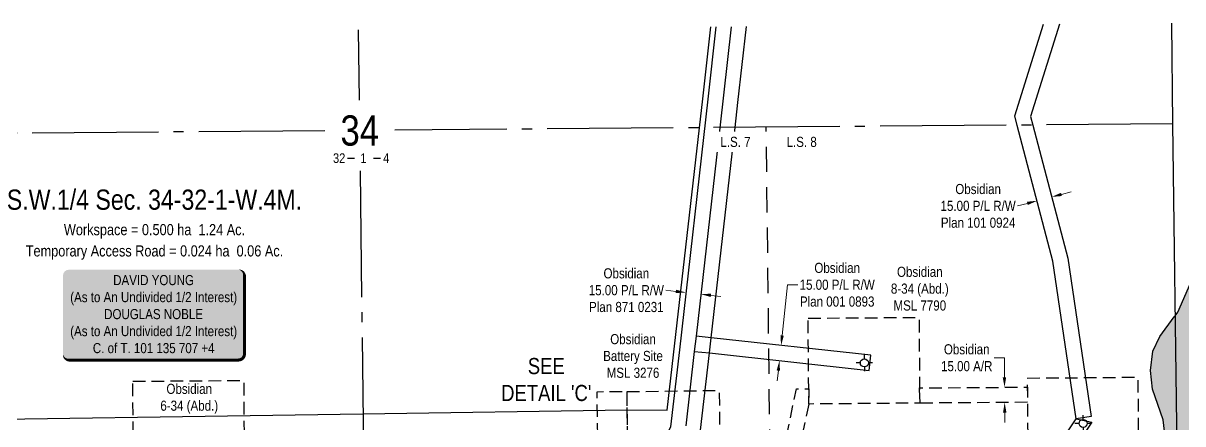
# Model space of a CAD drawing. Extents: x 563634 to 568935, y 5734155 to 5737886.
# Drawn here: x 564229 to 565378, y 5737489 to 5737886 of the extents above; entities that cross this region are included whole.
import ezdxf
from ezdxf.enums import TextEntityAlignment as Align

# ---------------------------------------------------------------- set-up
doc = ezdxf.new("R2010")
doc.units = 0
doc.header["$LTSCALE"] = 5
doc.header["$PDMODE"] = 34
doc.header["$PDSIZE"] = 0.03
for name, pattern in [('foc-ACCESSROAD', [3.75, 2.5, -1.25]), ('foc-LSD', [8, 5, -3]), ('foc-QUARTERLINE', [33, 25, -3, 2, -3])]:
    doc.linetypes.add(name, pattern=pattern)
doc.layers.get('Defpoints').update_dxf_attribs({"color": 9})
for name, color, linetype in [('10', 1, 'Continuous'), ('9', 3, 'Continuous'), ('AS-OWNER', 7, 'Continuous'), ('C-AR', 13, 'foc-ACCESSROAD'), ('C-RW', 13, 'Continuous'), ('C-SYMBOL', 7, 'Continuous'), ('C-WS', 13, 'foc-ACCESSROAD'), ('C-WS-S', 13, 'Continuous'), ('DETAIL-T', 7, 'Continuous'), ('L-AREAREQUIRED', 7, 'Continuous'), ('L-QSEC', 8, 'foc-QUARTERLINE'), ('L-SEC', 7, 'Continuous'), ('L-SECLBL', 7, 'Continuous'), ('L-SECTION-LSD', 7, 'foc-LSD'), ('T-WATER', 160, 'Continuous'), ('T-WATER-H', 133, 'Continuous')]:
    doc.layers.add(name, color=color, linetype=linetype)
for name, color, linetype, lineweight in [('C-AR-T', 13, 'Continuous', 9), ('C-RW-T', 13, 'Continuous', 9), ('C-WS-T', 13, 'Continuous', 9)]:
    doc.layers.add(name, color=color, linetype=linetype, lineweight=lineweight)
doc.styles.add('100L', font='ARIALN.TTF', dxfattribs={"height": 11})
doc.styles.add('175L', font='ARIALN.TTF', dxfattribs={"height": 20})
doc.styles.add('80', font='ARIALN.TTF', dxfattribs={"height": 10})
doc.styles.add('80CG', font='ARIALN.TTF', dxfattribs={"height": 10})
doc.styles.add('80L', font='ARIALN.TTF', dxfattribs={"height": 10})
doc.styles.add('SIMPLEX', font='ARIALN.TTF')
doc.dimstyles.new('Compass 5 000', dxfattribs={"dimscale": 5, "dimtxt": 9, "dimasz": 2, "dimexe": 0.2, "dimexo": 0.0625, "dimgap": 0.5, "dimtad": 0, "dimtih": 1, "dimtoh": 1, "dimzin": 0, "dimdsep": 46, "dimtxsty": '80CG', "dimcen": 0.1, "dimse1": 1, "dimse2": 1, "dimclrd": 256, "dimclrt": 256, "dimaunit": 1, "dimadec": 4, "dimazin": 0, "dimtfac": 0.06, "dimtofl": 0, "dimtmove": 0, "dimatfit": 1, "dimfxl": 0.2, "dimtolj": 1, "dimtzin": 0, "dimlwd": -1, "dimarcsym": 0})

# ---------------------------------------------------------------- blocks, each defined once
blk = doc.blocks.new('L-SECLBL')
at = {"layer": '9', "color": 7}
for p, q in [((-5.1, -27.8), (-12.3, -27.8)), ((20.7, -27.8), (13.5, -27.8))]:
    blk.add_line(p, q, dxfattribs=at)
at = {"layer": '10', "color": 2, "style": 'SIMPLEX'}
blk.add_attdef('SEC', text='', height=30, dxfattribs=at).set_placement((0, 0), align=Align.MIDDLE)
at = {"layer": '10', "color": 5, "style": '80L'}
blk.add_attdef('TWP', text='', height=9.5, dxfattribs=at).set_placement((-14.4, -27.4), align=Align.MIDDLE_RIGHT)
blk.add_attdef('RGE', text='', height=9.5, dxfattribs=at).set_placement((3.6, -27.4), align=Align.MIDDLE_CENTER)
blk.add_attdef('MER', text='', height=9.5, dxfattribs=at).set_placement((23.2, -27.4), align=Align.MIDDLE_LEFT)
blk = doc.blocks.new('GABD')
for p, q in [((-0.81, 0), (-1.62, 0)), ((0, 0.81), (0, 1.62)), ((1.62, 0), (0.81, 0)), ((0, -0.81), (0, -1.62))]:
    blk.add_line(p, q)
blk.add_circle((0, 0), 0.8)
blk = doc.blocks.new('*D379')
at = {"layer": 'C-RW-T', "transparency": 16777216}
for p, q in [((565258.1, 5737716.6), (565267.8, 5737719.1)), ((565224.3, 5737707.7), (565214.6, 5737705.2))]:
    blk.add_line(p, q, dxfattribs=at)
for points in [[(565223.9, 5737709.3), (565224.7, 5737706.1), (565234, 5737710.3)], [(565257.7, 5737718.2), (565258.5, 5737715), (565248.4, 5737714.1)]]:
    blk.add_solid(points, dxfattribs=at)
at = {"layer": 'Defpoints', "color": 0, "transparency": 16777216}
for p in [(565234, 5737710.3), (565234.2, 5737709.1), (565248.7, 5737712.9)]:
    blk.add_point(p, dxfattribs=at)
at = {"layer": 'C-RW-T', "transparency": 16777216, "insert": (565175.5, 5737705.2), "char_height": 10, "attachment_point": 5, "style": '80CG'}
blk.add_mtext('\\A1;Obsidian\\P15.00 P/L R/W\\PPlan 101 0924', dxfattribs=at)
blk = doc.blocks.new('*D383')
at = {"layer": 'C-RW-T', "transparency": 16777216}
for p, q in [((564875.9, 5737620.6), (564865.9, 5737621.7)), ((564910.6, 5737616.6), (564920.6, 5737615.5))]:
    blk.add_line(p, q, dxfattribs=at)
for points in [[(564876.1, 5737622.2), (564875.7, 5737618.9), (564885.8, 5737619.5)], [(564910.8, 5737618.3), (564910.5, 5737615), (564900.7, 5737617.8)]]:
    blk.add_solid(points, dxfattribs=at)
at = {"layer": 'Defpoints', "color": 0, "transparency": 16777216}
for p in [(564885.8, 5737619.5), (564885.9, 5737620.2), (564900.8, 5737618.5)]:
    blk.add_point(p, dxfattribs=at)
at = {"layer": 'C-RW-T', "transparency": 16777216, "insert": (564826.8, 5737621.7), "char_height": 10, "attachment_point": 5, "style": '80CG'}
blk.add_mtext('\\A1;Obsidian\\P15.00 P/L R/W\\PPlan 871 0231', dxfattribs=at)
blk = doc.blocks.new('*D406')
at = {"layer": 'C-AR-T', "transparency": 16777216}
for p, q in [((565201.5, 5737554.8), (565191.5, 5737554.8)), ((565201.6, 5737535.6), (565201.5, 5737554.8)), ((565201.9, 5737500.6), (565202, 5737490.6))]:
    blk.add_line(p, q, dxfattribs=at)
for points in [[(565203.3, 5737535.6), (565199.9, 5737535.5), (565201.7, 5737525.6)], [(565203.6, 5737500.6), (565200.2, 5737500.5), (565201.8, 5737510.6)]]:
    blk.add_solid(points, dxfattribs=at)
at = {"layer": 'Defpoints', "color": 0, "transparency": 16777216}
for p in [(565177.4, 5737525.4), (565201.7, 5737525.6), (565177.5, 5737510.4)]:
    blk.add_point(p, dxfattribs=at)
at = {"layer": 'C-AR-T', "transparency": 16777216, "insert": (565164.2, 5737554.8), "char_height": 10, "attachment_point": 5, "style": '80CG'}
blk.add_mtext('\\A1;Obsidian\\P15.00 A/R', dxfattribs=at)
blk = doc.blocks.new('*U377')
h = blk.add_hatch(color=59)
edge = h.paths.add_edge_path()
edge.add_line((-84, -45.5), (84, -45.5))
edge.add_arc((84, -39.5), 6, 270, 360)
edge.add_line((90, -39.5), (90, 38))
edge.add_arc((84, 38), 6, 0, 90)
edge.add_line((84, 44), (-84, 44))
edge.add_arc((-84, 38), 6, 90, 180)
edge.add_line((-90, 38), (-90, -39.5))
edge.add_arc((-84, -39.5), 6, 180, 270)
at = {"color": 1, "flags": 128}
blk.add_lwpolyline([(-84, -45.5, 3, 3, 0), (84, -45.5, 3, 3, 0.414214), (90, -39.5, 3, 3, 0), (90, 38, 3, 0, 0.414214), (84, 44, 0, 0, 0), (-84, 44, 0, 0, 0.414214), (-90, 38, 0, 0, 0), (-90, -39.5, 0, 3, 0.414214)], format="xyseb", close=True, dxfattribs=at)
blk.add_lwpolyline([(-42.6, -16.4, 0, 7.5, 0), (0, 0, 0, 0, 0)], format="xyseb", dxfattribs=at)
at = {"color": 1, "style": '80'}
blk.add_attdef('ENTER_TEXT_001', (-36, -5), '', height=10, dxfattribs=at)
blk = doc.blocks.new('*D460')
at = {"layer": 'C-RW-T', "transparency": 16777216}
for p, q in [((564981.3, 5737576.9), (564986.7, 5737627.1)), ((564986.7, 5737627.1), (564996.7, 5737627.1)), ((564977.5, 5737542.1), (564976.4, 5737532.1))]:
    blk.add_line(p, q, dxfattribs=at)
for points in [[(564979.6, 5737577.1), (564982.9, 5737576.7), (564980.2, 5737566.9)], [(564975.8, 5737542.3), (564979.1, 5737541.9), (564978.6, 5737552)]]:
    blk.add_solid(points, dxfattribs=at)
at = {"layer": 'Defpoints', "color": 0, "transparency": 16777216}
for p in [(564979.9, 5737567), (564980.2, 5737566.9), (564978.3, 5737552.1)]:
    blk.add_point(p, dxfattribs=at)
at = {"layer": 'C-RW-T', "transparency": 16777216, "insert": (565035.8, 5737627.1), "char_height": 10, "attachment_point": 5, "style": '80CG'}
blk.add_mtext('\\A1;Obsidian\\P15.00 P/L R/W\\PPlan 001 0893', dxfattribs=at)

msp = doc.modelspace()

# ---------------------------------------------------------------- hatches: boundary and pattern name
at = {"layer": 'T-WATER-H'}
h = msp.add_hatch(color=256, dxfattribs=at)
h.dxf.hatch_style = 1
h.paths.add_polyline_path([(565388.453, 5737295.373), (565374.371, 5737298.719), (565374.326, 5737298.726), (565373.529, 5737298.916), (565371.706, 5737299.349), (565359.67, 5737308.508), (565351.391, 5737320.879), (565345.331, 5737335.415), (565342.103, 5737352.228), (565341.89, 5737371.607), (565344.608, 5737390.366), (565357.323, 5737420.846), (565362.511, 5737437.373), (565363.196, 5737456.668), (565358.925, 5737493.302), (565348.234, 5737523.845), (565346.37, 5737542.247), (565348.796, 5737561.194), (565355.621, 5737575.935), (565369.911, 5737595.243), (565370.513, 5737596.057), (565370.727, 5737596.249), (565373.406, 5737599.971), (565386.453, 5737629.293), (565389.485, 5737640.065), (565390.047, 5737642.057), (565390.252, 5737642.606), (565391.162, 5737646.014), (565397.001, 5737683.107), (565402.008, 5737699.823), (565409.54, 5737713.751), (565419.027, 5737725.533), (565443.33, 5737743.735), (565457.757, 5737750.096), (565468.768, 5737749.521), (565474.089, 5737323.848), (565454.381, 5737310.562), (565441.137, 5737303.512), (565425.241, 5737298.511), (565408.198, 5737295.705), (565394.527, 5737295.476), (565394.489, 5737295.475), (565393.693, 5737295.462)])

# ---------------------------------------------------------------- linework, layer by layer
at = {"layer": 'C-AR', "flags": 128}
for points in [[(565224.423, 5737510.743), (565117.615, 5737509.892), (565117.496, 5737524.885), (565224.303, 5737525.735)], [(564961.969, 5737366.9), (564995.52, 5737523.914), (565007.549, 5737524.009), (565007.669, 5737509.017), (564978.3, 5737371.577)]]:
    msp.add_lwpolyline(points, close=True, dxfattribs=at)
at = {"layer": 'C-RW', "flags": 128}
for points in [[(563872.075, 5737874.102), (563878.39, 5737807.125), (563889.256, 5737774.298), (563920.144, 5737680.987), (564073.915, 5737492.179), (564565.719, 5737499.306), (564827.701, 5737503.102), (564867.421, 5737503.014), (564899.302, 5737782.378), (564902.522, 5737811.407), (564910.576, 5737882.461)], [(564915.624, 5737882.502), (564907.514, 5737810.898), (564879.376, 5737562.8), (564870.549, 5737486.539), (564865.173, 5737475.653), (564852.978, 5737450.954), (564846.32, 5737437.477), (564839.668, 5737423.99), (564769.211, 5737281.055), (564707.319, 5737155.739), (564661.162, 5737064.203), (564653.863, 5737049.414), (564543.164, 5736825.121), (564491.91, 5736719.627)], [(564675.702, 5736645.617), (564575.191, 5736695.232), (564525.436, 5736719.793), (564573.602, 5736817.33), (564651.916, 5736975.822), (564686.672, 5737048.137), (564734.204, 5737142.454), (564798.838, 5737273.334), (564805.603, 5737287.062), (564859.055, 5737395.522), (564867.074, 5737412.536), (564873.462, 5737426.092), (564879.863, 5737439.671), (564900.357, 5737483.157), (564909.164, 5737559.571), (564910.856, 5737574.47), (564934.519, 5737782.806), (564937.325, 5737807.512), (564945.855, 5737882.745)], [(564930.796, 5737882.624), (564919.468, 5737782.689), (564895.973, 5737576.087), (564894.148, 5737561.164), (564885.732, 5737487.313)], [(565256.141, 5737885.242), (565227.514, 5737793.894), (565229.816, 5737785.107), (565264.319, 5737653.548), (565287.667, 5737496.516), (565272.745, 5737494.363), (565249.634, 5737650.504), (565214.349, 5737784.982), (565211.919, 5737794.267), (565240.389, 5737885.116)]]:
    msp.add_lwpolyline(points, dxfattribs=at)
for points in [[(564895.973, 5737576.087), (564894.148, 5737561.164), (564909.164, 5737559.571), (565067.574, 5737542.352), (565069.186, 5737557.258), (564910.856, 5737574.47)], [(565185.301, 5737295.828), (565171.468, 5737301.608), (565177.239, 5737315.442), (565216.943, 5737410.616), (565272.745, 5737494.363), (565288.388, 5737490.891), (565230.224, 5737403.512), (565191.072, 5737309.663)]]:
    msp.add_lwpolyline(points, close=True, dxfattribs=at)
at = {"layer": 'C-WS', "flags": 128}
for points in [[(565006.992, 5737593.975), (565116.938, 5737594.851), (565117.615, 5737509.892), (565007.669, 5737509.017)], [(564337.526, 5737531.545), (564447.472, 5737532.416), (564448.145, 5737447.458), (564338.199, 5737446.587), (564338.045, 5737466.017)], [(565334.897, 5737445.291), (565334.181, 5737535.247), (565224.234, 5737534.371), (565224.423, 5737510.743), (565224.951, 5737444.415)], [(564920.065, 5737431.082), (564828.674, 5737429.888), (564827.479, 5737521.278), (564797.496, 5737520.886), (564799.083, 5737399.512), (564920.457, 5737401.099)], [(564827.479, 5737521.278), (564918.87, 5737522.473), (564920.065, 5737431.082), (564828.674, 5737429.888)]]:
    msp.add_lwpolyline(points, close=True, dxfattribs=at)
at = {"layer": 'L-QSEC'}
for p, q in [((564562.245, 5737809.917), (564561.461, 5737879.651)), ((564527.919, 5737779.656), (563756.33, 5737773.512)), ((565368.346, 5737786.348), (564597.167, 5737780.208)), ((564563.029, 5737739.953), (564571.576, 5736975.24))]:
    msp.add_line(p, q, dxfattribs=at)
at = {"layer": 'L-SEC'}
for p, q in [((565367.124, 5737886.136), (565368.346, 5737786.348)), ((565368.346, 5737786.348), (565378.407, 5736981.363))]:
    msp.add_line(p, q, dxfattribs=at)
at = {"layer": 'L-SECTION-LSD'}
msp.add_line((564974.984, 5736978.889), (564965.464, 5737783.14), dxfattribs=at)
at = {"layer": 'T-WATER'}
msp.add_lwpolyline([(565388.453, 5737295.373), (565374.371, 5737298.719), (565374.326, 5737298.726), (565373.529, 5737298.916), (565371.706, 5737299.349), (565359.67, 5737308.508), (565351.391, 5737320.879), (565345.331, 5737335.415), (565342.103, 5737352.228), (565341.89, 5737371.607), (565344.608, 5737390.366), (565357.323, 5737420.846), (565362.511, 5737437.373), (565363.196, 5737456.668), (565358.925, 5737493.302), (565348.234, 5737523.845), (565346.37, 5737542.247), (565348.796, 5737561.194), (565355.621, 5737575.935), (565369.911, 5737595.243), (565370.513, 5737596.057), (565370.727, 5737596.249), (565373.406, 5737599.971), (565386.453, 5737629.293)], dxfattribs=at)

# ---------------------------------------------------------------- block references
at = {"layer": 'AS-OWNER'}
ref = msp.add_blockref('*U377', (564358.301, 5737598.071), dxfattribs=dict(at, xscale=0.99954228, yscale=0.99954228, zscale=0.99954228))
ref.add_attrib('ENTER_TEXT_001', 'DAVID YOUNG', (564318.142, 5737626.736), dxfattribs={"layer": '0', "color": 1, "height": 9.99542, "style": '80'})
ref.add_attrib('ENTER_TEXT_002', '(As to An Undivided 1/2 Interest)', (564275.555, 5737609.906), dxfattribs={"layer": '0', "color": 1, "height": 9.99542, "style": '80'})
ref.add_attrib('ENTER_TEXT_003', 'DOUGLAS NOBLE', (564309.183, 5737593.07), dxfattribs={"layer": '0', "color": 1, "height": 9.99542, "style": '80'})
ref.add_attrib('ENTER_TEXT_004', '(As to An Undivided 1/2 Interest)', (564275.555, 5737576.241), dxfattribs={"layer": '0', "color": 1, "height": 9.99542, "style": '80'})
ref.add_attrib('ENTER_TEXT_005', 'C. of T. 101 135 707 +4', (564297.984, 5737559.404), dxfattribs={"layer": '0', "color": 1, "height": 9.99542, "style": '80'})
at = {"layer": 'C-WS-S', "xscale": 4.997711399999993, "yscale": 4.997711399999993, "zscale": 4.997711399999993}
for p in [(565062.756, 5737549.776), (565279.566, 5737489.831)]:
    msp.add_blockref('GABD', p, dxfattribs=at)
at = {"layer": 'L-SECLBL', "xscale": 0.99954228, "yscale": 0.99954228, "zscale": 0.99954228}
msp.add_blockref('L-SECLBL', (564562.582, 5737779.932), dxfattribs=at).add_auto_attribs({'SEC': '34', 'TWP': '32', 'RGE': '1', 'MER': '4'})

# ---------------------------------------------------------------- texts
at = {"layer": 'C-SYMBOL', "color": 3, "style": '175L'}
msp.add_text('S.W.1/4 Sec. 34-32-1-W.4M.', height=19.99085, dxfattribs=at).set_placement((564359.086, 5737695.406), align=Align.BOTTOM_CENTER)
at = {"layer": 'C-WS-T', "insert": (564393.537, 5737514.203), "char_height": 9.99542, "attachment_point": 5, "style": '80CG'}
msp.add_mtext('\\A1;Obsidian\\P6-34 (Abd.)', dxfattribs=at)
at = {"layer": 'DETAIL-T', "color": 3, "insert": (564747.436, 5737533.17), "char_height": 15.9927, "width": 88.73055, "attachment_point": 5, "style": '80CG'}
msp.add_mtext("SEE\\PDETAIL 'C'", dxfattribs=at)
at = {"layer": 'L-AREAREQUIRED', "color": 5, "style": '100L'}
for s, p in [('Workspace = 0.500 ha  1.24 Ac.', (564359.086, 5737672.916)), ('Temporary Access Road = 0.024 ha  0.06 Ac.', (564359.086, 5737651.854))]:
    msp.add_text(s, height=10.99497, dxfattribs=at).set_placement(p, align=Align.BOTTOM_CENTER)

# ---------------------------------------------------------------- dimensions: what is measured, and where the dimension line sits
at = {"layer": 'C-AR-T'}
dim = msp.add_linear_dim(base=(565201.691, 5737525.555), p1=(565177.51, 5737510.369), p2=(565177.391, 5737525.362), angle=90.456275, text='Obsidian\\P15.00 A/R', dimstyle='Compass 5 000', dxfattribs=at)
dim.commit()
dim.dimension.update_dxf_attribs({"geometry": '*D406', "text_midpoint": (565164.176, 5737554.815), "dimtype": 161})
at = {"layer": 'C-RW-T'}
for p1, p2, distance, text, picture, middle in [((565248.743, 5737712.94), (565234.249, 5737709.137), -1.164, 'Obsidian\\P15.00 P/L R/W\\PPlan 101 0924', '*D379', (565175.523, 5737705.187)), ((564900.797, 5737618.51), (564885.886, 5737620.202), 0.747, 'Obsidian\\P15.00 P/L R/W\\PPlan 871 0231', '*D383', (564826.843, 5737621.713))]:
    dim = msp.add_aligned_dim(p1=p1, p2=p2, distance=distance, text=text, dimstyle='Compass 5 000', dxfattribs=at)
    dim.commit()
    dim.dimension.update_dxf_attribs({"geometry": picture, "text_midpoint": middle})
dim = msp.add_linear_dim(base=(564980.178, 5737566.934), p1=(564978.325, 5737552.053), p2=(564979.945, 5737566.959), angle=83.795759, text='Obsidian\\P15.00 P/L R/W\\PPlan 001 0893', dimstyle='Compass 5 000', dxfattribs=at)
dim.commit()
dim.dimension.update_dxf_attribs({"geometry": '*D460', "text_midpoint": (565035.805, 5737627.106), "dimtype": 161})

# ---------------------------------------------------------------- next in the draw order: texts
at = {"layer": 'C-WS-T', "char_height": 9.99542, "attachment_point": 5, "style": '80CG', "bg_fill": 3, "box_fill_scale": 1.15, "bg_fill_color": 256, "bg_fill_true_color": 256, "bg_fill_transparency": 0}
for s, insert in [('\\A1;Obsidian\\P8-34 (Abd.)\\PMSL 7790', (565117.709, 5737623.211)), ('\\A1;Obsidian\\PBattery Site\\PMSL 3276', (564833.437, 5737556.548))]:
    msp.add_mtext(s, dxfattribs=dict(at, insert=insert))
at = {"layer": 'L-SECTION-LSD', "attachment_point": 1, "style": '100L', "bg_fill": 3, "box_fill_scale": 1.5, "bg_fill_color": 256, "bg_fill_transparency": 0}
for s, width, insert, char_height in [('\\pi2.3192;L.S. 7', 30.88047, (564917.707, 5737773.609), 9.99542), ('L.S. 8', 30.40114, (564985.636, 5737773.609), 9.9954)]:
    msp.add_mtext_dynamic_manual_height_columns(s, width=width, gutter_width=55, heights=[0], dxfattribs=dict(at, insert=insert, char_height=char_height))

doc.saveas('drawing.dxf')
